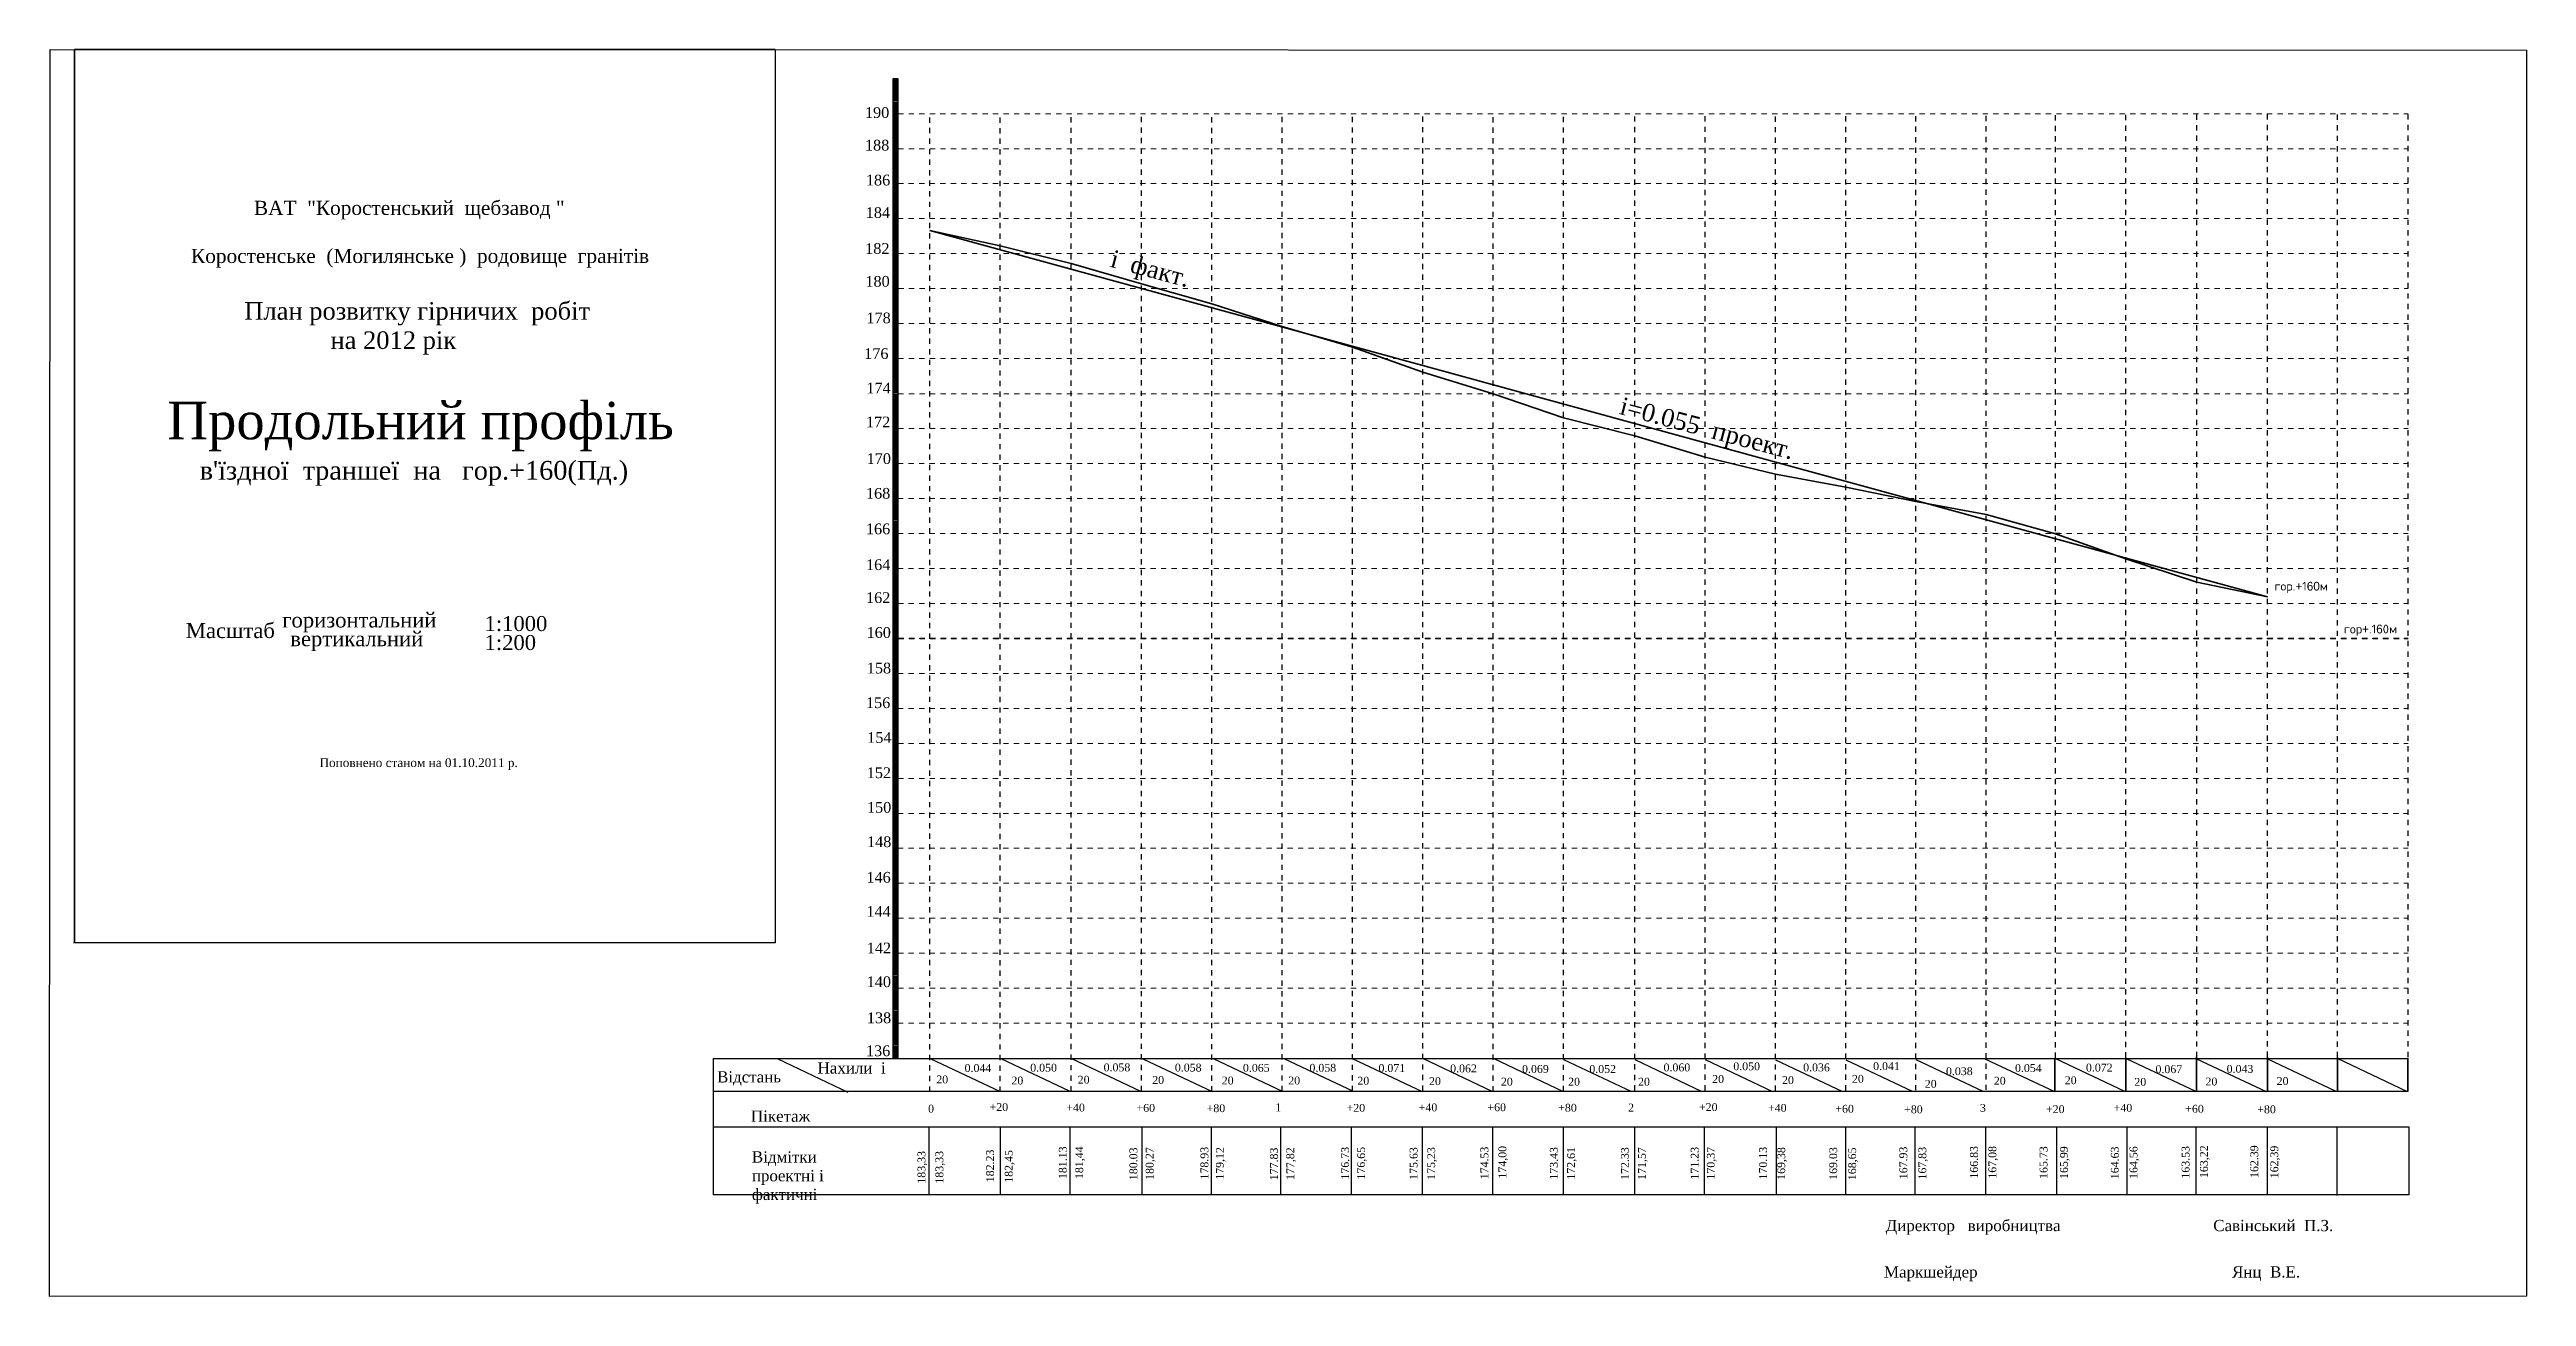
# Model space of a CAD drawing. Header units: millimetres. Extents: x -350 to 1691, y 600 to 2712.
# Drawn here: x -348 to 358, y 609 to 964 of the extents above; entities that cross this region are included whole.
import ezdxf

# ---------------------------------------------------------------- set-up
doc = ezdxf.new("R2010")
doc.units = ezdxf.units.MM
doc.linetypes.add('AHIDDEN2', pattern=[3, 1.5, -1.5])
for name, color, linetype in [('Зарам.оф.', 7, 'Continuous'), ('ЗАРАМОЧНОЕ ОФ.', 7, 'Continuous'), ('Окантовка року', 7, 'Continuous'), ('оформлення', 7, 'Continuous'), ('уклон факт', 7, 'Continuous')]:
    doc.layers.add(name, color=color, linetype=linetype)
doc.styles.add('grad', font='grad.shx')

msp = doc.modelspace()

# ---------------------------------------------------------------- hatches: boundary and pattern name
at = {"layer": 'оформлення'}
for color, points in [(1, [(-107.44, 952.37), (-105.96, 952.37), (-105.96, 955.95), (-107.44, 955.95)]), (1, [(-107.44, 949.58), (-105.96, 949.58), (-105.96, 953.16), (-107.44, 953.16)]), (1, [(-107.45, 945.98), (-105.97, 945.98), (-105.97, 949.56), (-107.45, 949.56)]), (7, [(-107.45, 942.41), (-105.97, 942.41), (-105.97, 945.99), (-107.45, 945.99)]), (7, [(-107.46, 936.03), (-105.97, 936.03), (-105.97, 939.61), (-107.46, 939.61)]), (7, [(-107.45, 939.62), (-105.97, 939.62), (-105.97, 943.2), (-107.45, 943.2)]), (1, [(-107.44, 932.45), (-105.96, 932.45), (-105.96, 936.03), (-107.44, 936.03)]), (1, [(-107.44, 929.66), (-105.96, 929.66), (-105.96, 933.24), (-107.44, 933.24)]), (1, [(-107.45, 926.07), (-105.97, 926.07), (-105.97, 929.65), (-107.45, 929.65)]), (7, [(-107.45, 922.48), (-105.97, 922.48), (-105.97, 926.06), (-107.45, 926.06)]), (7, [(-107.46, 916.09), (-105.98, 916.09), (-105.98, 919.67), (-107.46, 919.67)]), (7, [(-107.45, 919.69), (-105.97, 919.69), (-105.97, 923.27), (-107.45, 923.27)]), (1, [(-107.46, 912.52), (-105.97, 912.52), (-105.97, 916.1), (-107.46, 916.1)]), (1, [(-107.45, 909.73), (-105.97, 909.73), (-105.97, 913.31), (-107.45, 913.31)]), (1, [(-107.46, 906.13), (-105.98, 906.13), (-105.98, 909.71), (-107.46, 909.71)]), (7, [(-107.44, 902.55), (-105.95, 902.55), (-105.95, 906.13), (-107.44, 906.13)]), (7, [(-107.44, 899.77), (-105.95, 899.77), (-105.95, 903.35), (-107.44, 903.35)]), (7, [(-107.44, 896.17), (-105.96, 896.17), (-105.96, 899.75), (-107.44, 899.75)]), (1, [(-107.44, 892.6), (-105.95, 892.6), (-105.95, 896.18), (-107.44, 896.18)]), (1, [(-107.44, 889.81), (-105.95, 889.81), (-105.95, 893.39), (-107.44, 893.39)]), (1, [(-107.44, 886.21), (-105.96, 886.21), (-105.96, 889.79), (-107.44, 889.79)]), (7, [(-107.44, 882.64), (-105.96, 882.64), (-105.96, 886.22), (-107.44, 886.22)]), (7, [(-107.44, 879.85), (-105.96, 879.85), (-105.96, 883.43), (-107.44, 883.43)]), (7, [(-107.45, 876.25), (-105.97, 876.25), (-105.97, 879.83), (-107.45, 879.83)]), (1, [(-107.44, 872.68), (-105.96, 872.68), (-105.96, 876.26), (-107.44, 876.26)]), (1, [(-107.45, 866.3), (-105.96, 866.3), (-105.96, 869.88), (-107.45, 869.88)]), (1, [(-107.44, 869.89), (-105.96, 869.89), (-105.96, 873.47), (-107.44, 873.47)]), (7, [(-107.45, 862.71), (-105.96, 862.71), (-105.96, 866.29), (-107.45, 866.29)]), (7, [(-107.44, 859.92), (-105.96, 859.92), (-105.96, 863.5), (-107.44, 863.5)]), (1, [(-107.46, 852.75), (-105.97, 852.75), (-105.97, 856.33), (-107.46, 856.33)]), (7, [(-107.45, 856.32), (-105.97, 856.32), (-105.97, 859.9), (-107.45, 859.9)]), (1, [(-107.46, 849.96), (-105.97, 849.96), (-105.97, 853.54), (-107.46, 853.54)]), (1, [(-107.46, 846.36), (-105.98, 846.36), (-105.98, 849.94), (-107.46, 849.94)]), (7, [(-107.44, 842.78), (-105.95, 842.78), (-105.95, 846.36), (-107.44, 846.36)]), (7, [(-107.44, 839.99), (-105.95, 839.99), (-105.95, 843.57), (-107.44, 843.57)]), (7, [(-107.44, 836.4), (-105.96, 836.4), (-105.96, 839.98), (-107.44, 839.98)]), (1, [(-107.44, 832.82), (-105.95, 832.82), (-105.95, 836.4), (-107.44, 836.4)]), (1, [(-107.44, 830.04), (-105.95, 830.04), (-105.95, 833.62), (-107.44, 833.62)]), (1, [(-107.44, 826.44), (-105.96, 826.44), (-105.96, 830.02), (-107.44, 830.02)]), (7, [(-107.44, 822.87), (-105.96, 822.87), (-105.96, 826.45), (-107.44, 826.45)]), (7, [(-107.45, 816.48), (-105.97, 816.48), (-105.97, 820.06), (-107.45, 820.06)]), (7, [(-107.44, 820.08), (-105.96, 820.08), (-105.96, 823.66), (-107.44, 823.66)]), (1, [(-107.44, 812.91), (-105.96, 812.91), (-105.96, 816.49), (-107.44, 816.49)]), (1, [(-107.44, 810.12), (-105.96, 810.12), (-105.96, 813.7), (-107.44, 813.7)]), (1, [(-107.45, 806.53), (-105.96, 806.53), (-105.96, 810.11), (-107.45, 810.11)]), (7, [(-107.45, 802.93), (-105.96, 802.93), (-105.96, 806.52), (-107.45, 806.52)]), (7, [(-107.45, 800.15), (-105.96, 800.15), (-105.96, 803.73), (-107.45, 803.73)]), (7, [(-107.45, 796.55), (-105.97, 796.55), (-105.97, 800.13), (-107.45, 800.13)]), (1, [(-107.44, 792.97), (-105.96, 792.97), (-105.96, 796.55), (-107.44, 796.55)]), (1, [(-107.44, 790.18), (-105.96, 790.18), (-105.96, 793.76), (-107.44, 793.76)]), (1, [(-107.45, 786.58), (-105.97, 786.58), (-105.97, 790.16), (-107.45, 790.16)]), (7, [(-107.43, 783), (-105.94, 783), (-105.94, 786.58), (-107.43, 786.58)]), (7, [(-107.42, 780.21), (-105.94, 780.21), (-105.94, 783.8), (-107.42, 783.8)]), (7, [(-107.43, 776.62), (-105.95, 776.62), (-105.95, 780.2), (-107.43, 780.2)]), (1, [(-107.43, 773.05), (-105.94, 773.05), (-105.94, 776.63), (-107.43, 776.63)]), (1, [(-107.43, 766.66), (-105.95, 766.66), (-105.95, 770.24), (-107.43, 770.24)]), (1, [(-107.42, 770.26), (-105.94, 770.26), (-105.94, 773.84), (-107.42, 773.84)]), (7, [(-107.43, 763.09), (-105.95, 763.09), (-105.95, 766.67), (-107.43, 766.67)]), (7, [(-107.43, 760.3), (-105.95, 760.3), (-105.95, 763.88), (-107.43, 763.88)]), (7, [(-107.44, 756.7), (-105.96, 756.7), (-105.96, 760.28), (-107.44, 760.28)]), (1, [(-107.43, 753.13), (-105.95, 753.13), (-105.95, 756.71), (-107.43, 756.71)]), (1, [(-107.44, 746.75), (-105.95, 746.75), (-105.95, 750.33), (-107.44, 750.33)]), (1, [(-107.43, 750.34), (-105.95, 750.34), (-105.95, 753.92), (-107.43, 753.92)]), (7, [(-107.43, 743.16), (-105.95, 743.16), (-105.95, 746.74), (-107.43, 746.74)]), (7, [(-107.43, 740.37), (-105.95, 740.37), (-105.95, 743.95), (-107.43, 743.95)]), (1, [(-107.45, 733.18), (-105.96, 733.18), (-105.96, 736.76), (-107.45, 736.76)]), (1, [(-107.45, 730.4), (-105.96, 730.4), (-105.96, 733.98), (-107.45, 733.98)]), (7, [(-107.44, 736.77), (-105.96, 736.77), (-105.96, 740.35), (-107.44, 740.35)]), (1, [(-107.45, 726.8), (-105.97, 726.8), (-105.97, 730.38), (-107.45, 730.38)]), (7, [(-107.43, 723.22), (-105.94, 723.22), (-105.94, 726.8), (-107.43, 726.8)]), (7, [(-107.43, 720.43), (-105.94, 720.43), (-105.94, 724.01), (-107.43, 724.01)]), (7, [(-107.43, 716.84), (-105.95, 716.84), (-105.95, 720.42), (-107.43, 720.42)]), (1, [(-107.43, 713.26), (-105.94, 713.26), (-105.94, 716.84), (-107.43, 716.84)]), (1, [(-107.43, 710.48), (-105.94, 710.48), (-105.94, 714.06), (-107.43, 714.06)]), (1, [(-107.43, 706.88), (-105.95, 706.88), (-105.95, 710.46), (-107.43, 710.46)]), (7, [(-107.43, 703.3), (-105.95, 703.3), (-105.95, 706.88), (-107.43, 706.88)]), (7, [(-107.44, 696.92), (-105.96, 696.92), (-105.96, 700.5), (-107.44, 700.5)]), (7, [(-107.43, 700.52), (-105.95, 700.52), (-105.95, 704.1), (-107.43, 704.1)]), (1, [(-107.43, 693.35), (-105.95, 693.35), (-105.95, 696.93), (-107.43, 696.93)]), (1, [(-107.43, 690.56), (-105.95, 690.56), (-105.95, 694.14), (-107.43, 694.14)]), (1, [(-107.44, 686.96), (-105.95, 686.96), (-105.95, 690.54), (-107.44, 690.54)]), (7, [(-107.44, 683.37), (-105.95, 683.37), (-105.95, 686.95), (-107.44, 686.95)]), (7, [(-107.44, 680.59), (-105.95, 680.59), (-105.95, 684.17), (-107.44, 684.17)]), (7, [(-107.44, 676.99), (-105.96, 676.99), (-105.96, 680.57), (-107.44, 680.57)])]:
    msp.add_hatch(color=color, dxfattribs=at).paths.add_polyline_path(points)

# ---------------------------------------------------------------- linework, layer by layer
at = {"layer": 'Зарам.оф.', "color": 7, "linetype": 'Continuous', "lineweight": 35}
msp.add_line((-141.04, 964.27), (-340.62, 964.27), dxfattribs=at)
at = {"layer": 'Зарам.оф.', "color": 7}
msp.add_lwpolyline([(-141.04, 964.27), (-141.04, 709.81), (-340.96, 709.77), (-340.96, 709.77), (-340.96, 709.77)], dxfattribs=at)
at = {"layer": 'Зарам.оф.', "color": 7, "linetype": 'Continuous', "lineweight": 35}
msp.add_lwpolyline([(-340.61, 709.79), (-340.61, 964.27)], dxfattribs=at)
at = {"layer": 'ЗАРАМОЧНОЕ ОФ.', "color": 1, "linetype": 'AHIDDEN2', "lineweight": 35}
msp.add_lwpolyline([(-105.81, 796.55), (324.26, 796.55)], dxfattribs=at)
at = {"layer": 'Окантовка року', "color": 7, "linetype": 'Continuous', "lineweight": 30}
for p, q in [((358, 964.11), (358, 609.19)), ((324.59, 657.14), (324.59, 657.28))]:
    msp.add_line(p, q, dxfattribs=at)
at = {"layer": 'оформлення', "color": 1, "linetype": 'Continuous', "lineweight": 35}
msp.add_line((-96.96, 912.74), (284.18, 808.42), dxfattribs=at)
at = {"layer": 'оформлення', "color": 2, "linetype": 'Continuous', "lineweight": 35}
for p, q in [((163.8, 836.36), (163.45, 836.36)), ((223.37, 826.37), (225.01, 826.37)), ((3.36, 807.33), (3.57, 807.33)), ((3.36, 806.49), (3.36, 807.33))]:
    msp.add_line(p, q, dxfattribs=at)
at = {"layer": 'оформлення', "color": 7, "linetype": 'Continuous', "lineweight": 35}
for p, q in [((243.84, 677.19), (243.84, 667.48)), ((264.02, 677.35), (264.02, 667.63)), ((284.22, 677.23), (284.22, 667.51)), ((304.18, 677.18), (304.18, 667.47)), ((324.24, 677.08), (324.24, 667.43))]:
    msp.add_line(p, q, dxfattribs=at)
at = {"layer": 'оформлення', "color": 7, "linetype": 'Continuous', "lineweight": 30}
msp.add_lwpolyline([(358, 609.19), (-347.74, 609.09), (-347.59, 964.25), (358, 964.11)], dxfattribs=at)
at = {"layer": 'оформлення', "color": 7}
msp.add_lwpolyline([(-107.47, 676.95), (-105.91, 676.95), (-105.94, 955.97), (-107.47, 955.97)], close=True, dxfattribs=at)
msp.add_lwpolyline([(-105.95, 676.95), (-105.95, 955.93)], dxfattribs=at)
at = {"layer": 'оформлення', "color": 7, "linetype": 'AHIDDEN2', "lineweight": 20}
for points in [[(-105.94, 945.99), (324.26, 945.99)], [(-105.93, 936.03), (324.26, 936.03)], [(-105.96, 926.07), (324.26, 926.07)], [(-105.98, 916.12), (324.26, 916.12)], [(-105.9, 906.15), (324.26, 906.15)], [(-105.87, 896.17), (324.26, 896.17)], [(-105.93, 886.23), (324.26, 886.23)], [(-105.92, 876.27), (324.26, 876.27)], [(-105.88, 866.23), (324.26, 866.23)], [(-105.92, 856.34), (324.26, 856.34)], [(-106, 846.33), (324.26, 846.33)], [(-105.99, 836.37), (324.26, 836.37)], [(-106.02, 826.41), (324.26, 826.41)], [(-106.05, 816.45), (324.26, 816.45)], [(-105.96, 806.49), (324.26, 806.49)], [(-105.93, 796.51), (324.26, 796.51)], [(-105.99, 786.57), (324.26, 786.57)], [(-105.98, 776.61), (324.26, 776.61)], [(-105.97, 766.62), (324.26, 766.62)], [(-105.96, 756.66), (324.26, 756.66)], [(-105.99, 746.7), (324.26, 746.7)], [(-106.01, 736.74), (324.26, 736.74)], [(-105.93, 726.78), (324.26, 726.78)], [(-105.9, 716.8), (324.26, 716.8)], [(-105.96, 706.86), (324.26, 706.86)], [(-105.95, 696.9), (324.26, 696.9)], [(-105.99, 686.96), (324.26, 686.96)]]:
    msp.add_lwpolyline(points, dxfattribs=at)
at = {"layer": 'оформлення', "color": 7, "linetype": 'AHIDDEN2', "lineweight": 25}
for points in [[(-56.64, 667.51), (-56.64, 945.71)], [(-36.58, 667.59), (-36.58, 945.88)], [(3.51, 667.57), (3.51, 945.86)], [(23.49, 667.61), (23.49, 945.81)], [(43.55, 667.69), (43.55, 945.98)], [(63.58, 667.52), (63.58, 945.72)], [(83.64, 667.6), (83.64, 945.9)], [(103.91, 667.73), (103.91, 945.92)], [(123.97, 667.8), (123.97, 946.1)], [(143.99, 667.7), (143.99, 945.9)], [(164.05, 667.78), (164.05, 946.08)], [(184.04, 667.82), (184.04, 946.02)], [(204.1, 667.9), (204.1, 946.2)], [(223.79, 677.05), (223.79, 945.87)], [(243.85, 677.13), (243.85, 946.1)], [(264.11, 677.25), (264.11, 946)], [(284.18, 677.33), (284.18, 946.24)], [(304.2, 677.23), (304.2, 945.91)], [(324.26, 677.31), (324.26, 946.01)], [(-96.97, 667.43), (-96.97, 945.5)], [(-76.9, 667.39), (-76.9, 945.68)], [(-16.56, 667.49), (-16.56, 945.69)]]:
    msp.add_lwpolyline(points, dxfattribs=at)
at = {"layer": 'оформлення', "color": 7, "linetype": 'Continuous', "lineweight": 35}
for points in [[(-96.96, 912.74), (-76.9, 908.35), (-56.64, 903.32), (-36.58, 897.51), (-16.55, 891.87), (3.51, 885.36), (23.49, 879.51), (43.55, 872.39), (63.58, 866.23), (83.64, 859.41), (103.91, 854.23), (123.97, 848.19), (143.99, 843.28), (164.05, 839.63), (184.04, 835.56), (204.1, 831.81), (223.78, 826.32), (243.85, 819.23), (264.11, 812.58), (284.18, 808.42)], [(223.63, 667.43), (223.59, 676.86)]]:
    msp.add_lwpolyline(points, dxfattribs=at)
at = {"layer": 'оформлення', "color": 7, "linetype": 'Continuous', "lineweight": 25}
for points in [[(-158.69, 676.86), (-158.69, 638)], [(-158.69, 676.86), (324.24, 676.86)], [(-140.21, 676.74), (-120.3, 667.31)], [(-96.83, 676.86), (-76.92, 667.43)], [(-76.66, 676.86), (-57.06, 667.57)], [(-56.52, 676.86), (-36.9, 667.56)], [(-36.26, 676.82), (-16.44, 667.43)], [(-16.17, 676.86), (3.51, 667.53)], [(3.97, 676.86), (23.67, 667.52)], [(23.45, 676.88), (43.36, 667.45)], [(43.66, 676.86), (63.22, 667.59)], [(63.8, 676.86), (83.38, 667.58)], [(83.64, 676.58), (102.98, 667.43)], [(103.91, 676.54), (123, 667.5)], [(123.97, 676.58), (143.16, 667.49)], [(143.99, 676.47), (163.08, 667.43)], [(164.05, 676.52), (182.99, 667.55)], [(184.04, 676.59), (203.15, 667.54)], [(203.72, 676.82), (223.55, 667.43)], [(223.82, 676.86), (243.5, 667.54)], [(243.96, 676.86), (263.66, 667.53)], [(264.02, 676.82), (283.81, 667.44)], [(284.22, 676.81), (303.67, 667.59)], [(304.25, 676.86), (323.84, 667.58)], [(324.24, 667.43), (-158.64, 667.43)], [(324.59, 657.28), (-158.72, 657.28)], [(-97.12, 638.06), (-97.12, 657.28)], [(-76.78, 638.06), (-76.78, 657.27)], [(-56.97, 638.01), (-56.97, 657.27)], [(-36.44, 638.02), (-36.44, 657.28)], [(-16.65, 638.14), (-16.65, 657.28)], [(3.13, 638.02), (3.13, 657.28)], [(23.21, 638.06), (23.21, 657.29)], [(43.44, 638.07), (43.44, 657.28)], [(63.48, 638), (63.48, 657.29)], [(83.61, 638), (83.61, 657.22)], [(103.95, 638), (103.95, 657.21)], [(123.76, 637.95), (123.76, 657.22)], [(144.28, 637.96), (144.28, 657.23)], [(164.07, 638.08), (164.07, 657.22)], [(183.86, 637.96), (183.86, 657.22)], [(203.94, 638), (203.94, 657.23)], [(224.17, 638.01), (224.17, 657.22)], [(244.2, 637.94), (244.2, 657.23)], [(263.92, 637.91), (263.92, 657.13)], [(284.25, 637.91), (284.25, 657.12)], [(304.07, 637.86), (304.07, 657.13)], [(324.59, 638.01), (324.59, 657.14)], [(324.59, 638.01), (-158.66, 638.01)]]:
    msp.add_lwpolyline(points, dxfattribs=at)

# ---------------------------------------------------------------- texts
at = {"layer": 'ЗАРАМОЧНОЕ ОФ.', "color": 7, "linetype": 'Continuous', "char_height": 4.0163, "attachment_point": 1}
for s, insert, width in [('{\\fTimes New Roman|b0|i0|c204|p18;ВАТ  "Коростенський  щебзавод "                  }', (-289.5, 921.18), 90.2948), ('{\\fTimes New Roman|b0|i0|c204|p18;   Коростенське  (Могилянське )  родовище  гранітів}', (-311.97, 907.49), 137.7177)]:
    msp.add_mtext(s, dxfattribs=dict(at, insert=insert, width=width))
at = {"layer": 'ЗАРАМОЧНОЕ ОФ.', "color": 1, "linetype": 'Continuous', "insert": (-320.57, 892.32), "char_height": 5, "width": 160, "attachment_point": 1}
msp.add_mtext('{\\fTimes New Roman|b0|i0|c204|p18;               План розвитку гірничих  робіт\\P            \\fTimes New Roman|b0|i0|c0|p18;                \\fTimes New Roman|b0|i0|c204|p18;на 20\\fTimes New Roman|b0|i0|c0|p18;12\\fTimes New Roman|b0|i0|c204|p18; рік}', dxfattribs=at)
at = {"layer": 'оформлення', "attachment_point": 1, "style": 'grad'}
for s, insert, char_height, width in [('{\\fTimes New Roman|b0|i0|c0|p18;190}', (-115.41, 947.84), 3.0585, 6.2117), ('{\\fTimes New Roman|b0|i0|c204|p18;1\\fTimes New Roman|b0|i0|c0|p18;88}', (-115.41, 938.56), 3.0585, 6.3004), ('{\\fTimes New Roman|b0|i0|c204|p18;1\\fTimes New Roman|b0|i0|c0|p18;86}', (-115.14, 928.62), 3.0585, 8.5763), ('{\\fTimes New Roman|b0|i0|c204|p18;184}', (-115.19, 919.36), 3.0585, 6.662), ('{\\fTimes New Roman|b0|i0|c204|p18;182}', (-115.34, 909.13), 3.0585, 6.662), ('{\\fTimes New Roman|b0|i0|c204|p18;180}', (-115.29, 899.77), 3.0585, 6.662), ('{\\fTimes New Roman|b0|i0|c204|p18;178}', (-115, 889.35), 3.0585, 6.662), ('{\\fTimes New Roman|b0|i0|c204|p18;176}', (-115.63, 879.2), 3.0585, 6.662), ('{\\fTimes New Roman|b0|i0|c204|p18;174}', (-115.01, 869.39), 3.0585, 6.662), ('{\\fTimes New Roman|b0|i0|c204|p18;Продольний проф\\fTimes New Roman|b0|i0|c0|p18;i\\fTimes New Roman|b0|i0|c204|p18;ль }', (-314.19, 863.93), 10.66746, 178.7031), ('{\\fTimes New Roman|b0|i0|c204|p18;172}', (-115.12, 859.71), 3.0585, 6.662), ("{\\fTimes New Roman|b0|i0|c204|p18; в\\fTimes New Roman|b0|i0|c0|p18;'\\fTimes New Roman|b0|i0|c204|p18;їздної\\fTimes New Roman|b0|i0|c0|p18;  \\fTimes New Roman|b0|i0|c204|p18;траншеї \\fTimes New Roman|b0|i0|c0|p18; \\fTimes New Roman|b0|i0|c204|p18;на   гор.+160(Пд.) \\P\\fTimes New Roman|b0|i0|c0|p18;  }", (-306.98, 847.08), 5.33373, 140.6315), ('{\\fTimes New Roman|b0|i0|c204|p18;170}', (-114.93, 849.27), 3.0585, 6.662), ('{\\fTimes New Roman|b0|i0|c204|p18;168}', (-115.13, 839.39), 3.0585, 6.662), ('{\\fTimes New Roman|b0|i0|c204|p18;166}', (-115.14, 829.26), 3.0585, 6.662), ('{\\fTimes New Roman|b0|i0|c204|p18;164}', (-115.11, 819.06), 3.0585, 6.662), ('{\\fTimes New Roman|b0|i0|c204|p18;162}', (-115.11, 809.68), 3.0585, 6.662), ('{\\fTimes New Roman|b0|i0|c204|p18;Масштаб}', (-308.91, 800.9), 4.267, 160.679), ('{\\fTimes New Roman|b0|i0|c204|p18;горизонтальний}', (-281.44, 803.91), 4.267, 43.1971), ('{\\fTimes New Roman|b0|i0|c204|p18;вертикальний}', (-279.15, 798.57), 4.267, 160.679), ('{\\fTimes New Roman|b0|i0|c204|p18;1\\fTimes New Roman|b0|i0|c0|p18;:1000}', (-223.81, 802.9), 4.267, 18.9504), ('{\\fTimes New Roman|b0|i0|c204|p18;1\\fTimes New Roman|b0|i0|c0|p18;:200}', (-223.8, 797.49), 4.267, 15.3917), ('{\\fTimes New Roman|b0|i0|c204|p18;160}', (-114.95, 799.74), 3.0585, 6.662), ('{\\fTimes New Roman|b0|i0|c204|p18;158}', (-114.89, 789.62), 3.0585, 6.662), ('{\\fTimes New Roman|b0|i0|c204|p18;156}', (-115.11, 779.74), 3.0585, 6.662), ('{\\fTimes New Roman|b0|i0|c204|p18;154}', (-114.77, 769.85), 3.0585, 6.662), ('{\\fTimes New Roman|b0|i0|c204|p18;152}', (-114.9, 759.79), 3.0585, 6.662), ('{\\fTimes New Roman|b0|i0|c204|p18;150}', (-114.84, 749.94), 3.0585, 6.662), ('{\\fTimes New Roman|b0|i0|c204|p18;148}', (-114.83, 740.14), 3.0585, 6.662), ('{\\fTimes New Roman|b0|i0|c204|p18;146}', (-114.99, 730.02), 3.0585, 6.662), ('{\\fTimes New Roman|b0|i0|c204|p18;144}', (-114.99, 720.29), 3.0585, 6.662), ('{\\fTimes New Roman|b0|i0|c204|p18;142}', (-114.9, 709.87), 3.0585, 6.662), ('{\\fTimes New Roman|b0|i0|c204|p18;140}', (-114.92, 700.26), 3.0585, 6.662), ('{\\fTimes New Roman|b0|i0|c204|p18;138}', (-114.86, 689.99), 3.0585, 6.662), ('{\\fTimes New Roman|b0|i0|c204|p18;136}', (-115.12, 680.59), 3.0585, 8.5763), ('{\\fTimes New Roman|b0|i0|c204|p18;Нахили  і}', (-128.91, 675.78), 3.2002, 25.5362), ('{\\fTimes New Roman|b0|i0|c0|p18;20}', (-73.67, 671.72), 2.2402, 3.6464), ('{\\fTimes New Roman|b0|i0|c0|p18;0.\\fTimes New Roman|b0|i0|c204|p18;038}', (192.6, 674.38), 2.2402, 10.8194), ('{\\fTimes New Roman|b0|i0|c0|p18;0}', (-97.42, 663.7), 2.2402, 1.8995), ('{\\fTimes New Roman|b0|i0|c204|p18;+20}', (-79.91, 664.15), 2.2402, 5.0454), ('{\\fTimes New Roman|b0|i0|c204|p18;Пікетаж}', (-147.91, 662.05), 3.2002, 17.3731), ('{\\fTimes New Roman|b0|i0|c204|p18;Відмітки  \\C1;проектні\\C7; і фактичні}', (-147.63, 650.43), 3.2002, 38.1387)]:
    msp.add_mtext(s, dxfattribs=dict(at, insert=insert, char_height=char_height, width=width))
at = {"layer": 'оформлення', "color": 7, "linetype": 'Continuous', "insert": (-270.83, 762.39), "char_height": 2.5, "width": 56.2987, "attachment_point": 1}
msp.add_mtext('{\\fTimes New Roman|b0|i0|c204|p18;Поповнено станом на 01.10.20\\fTimes New Roman|b0|i0|c0|p18;11\\fTimes New Roman|b0|i0|c204|p18; р.}', dxfattribs=at)
at = {"layer": 'оформлення', "color": 7, "attachment_point": 1, "style": 'grad'}
for s, insert, char_height, width in [('{\\fTimes New Roman|b0|i0|c204|p18;Відстань}', (-157.55, 673.24), 3.2002, 29.8174), ('{\\fTimes New Roman|b0|i0|c0|p18;20}', (-95.09, 672.03), 2.2402, 3.6464), ('{\\fTimes New Roman|b0|i0|c0|p18;0.\\fTimes New Roman|b0|i0|c204|p18;044}', (-87.02, 675.28), 2.2402, 10.8194), ('{\\fTimes New Roman|b0|i0|c0|p18;0.\\fTimes New Roman|b0|i0|c204|p18;050}', (-68.32, 675.37), 2.2402, 10.8194), ('{\\fTimes New Roman|b0|i0|c0|p18;20}', (-54.79, 671.95), 2.2402, 3.6464), ('{\\fTimes New Roman|b0|i0|c0|p18;0.\\fTimes New Roman|b0|i0|c204|p18;0\\fTimes New Roman|b0|i0|c0|p18;58}', (-47.41, 675.46), 2.24017, 10.8194), ('{\\fTimes New Roman|b0|i0|c0|p18;20}', (-33.56, 671.87), 2.2402, 3.6464), ('{\\fTimes New Roman|b0|i0|c0|p18;0.\\fTimes New Roman|b0|i0|c204|p18;058}', (-27.11, 675.4), 2.2402, 10.8194), ('{\\fTimes New Roman|b0|i0|c0|p18;20}', (-13.75, 671.71), 2.2402, 3.6464), ('{\\fTimes New Roman|b0|i0|c0|p18;0.\\fTimes New Roman|b0|i0|c204|p18;065}', (-7.72, 675.33), 2.2402, 10.8194), ('{\\fTimes New Roman|b0|i0|c0|p18;20}', (5.21, 671.72), 2.2402, 3.6464), ('{\\fTimes New Roman|b0|i0|c0|p18;0.\\fTimes New Roman|b0|i0|c204|p18;058}', (11.24, 675.34), 2.2402, 10.8194), ('{\\fTimes New Roman|b0|i0|c0|p18;20}', (24.89, 671.66), 2.2402, 3.6464), ('{\\fTimes New Roman|b0|i0|c0|p18;0.\\fTimes New Roman|b0|i0|c204|p18;071}', (30.91, 675.28), 2.2402, 10.8194), ('{\\fTimes New Roman|b0|i0|c0|p18;20}', (45.31, 671.54), 2.2402, 3.6464), ('{\\fTimes New Roman|b0|i0|c0|p18;0.\\fTimes New Roman|b0|i0|c204|p18;062}', (51.33, 675.16), 2.2402, 10.8194), ('{\\fTimes New Roman|b0|i0|c0|p18;20}', (65.79, 671.39), 2.2402, 3.6464), ('{\\fTimes New Roman|b0|i0|c0|p18;0.\\fTimes New Roman|b0|i0|c204|p18;069}', (71.82, 675.01), 2.2402, 10.8194), ('{\\fTimes New Roman|b0|i0|c0|p18;20}', (84.95, 671.38), 2.2402, 3.6464), ('{\\fTimes New Roman|b0|i0|c0|p18;0.\\fTimes New Roman|b0|i0|c204|p18;0\\fTimes New Roman|b0|i0|c0|p18;5\\fTimes New Roman|b0|i0|c204|p18;2}', (90.98, 675), 2.24017, 10.8194), ('{\\fTimes New Roman|b0|i0|c0|p18;20}', (104.86, 671.37), 2.2402, 3.6464), ('{\\fTimes New Roman|b0|i0|c0|p18;0.\\fTimes New Roman|b0|i0|c204|p18;060}', (112.13, 675.45), 2.2402, 10.8194), ('{\\fTimes New Roman|b0|i0|c0|p18;20}', (125.99, 672.15), 2.2402, 3.6464), ('{\\fTimes New Roman|b0|i0|c0|p18;0.\\fTimes New Roman|b0|i0|c204|p18;050}', (132.01, 675.77), 2.2402, 10.8194), ('{\\fTimes New Roman|b0|i0|c0|p18;20}', (145.88, 671.84), 2.2402, 3.6464), ('{\\fTimes New Roman|b0|i0|c0|p18;0.\\fTimes New Roman|b0|i0|c204|p18;036}', (151.91, 675.45), 2.2402, 10.8194), ('{\\fTimes New Roman|b0|i0|c0|p18;20}', (165.82, 672.2), 2.2402, 3.6464), ('{\\fTimes New Roman|b0|i0|c0|p18;0.\\fTimes New Roman|b0|i0|c204|p18;041}', (171.85, 675.82), 2.2402, 10.8194), ('{\\fTimes New Roman|b0|i0|c0|p18;20}', (186.57, 670.77), 2.2402, 3.6464), ('{\\fTimes New Roman|b0|i0|c0|p18;20}', (206.24, 671.65), 2.2402, 3.6464), ('{\\fTimes New Roman|b0|i0|c0|p18;0.\\fTimes New Roman|b0|i0|c204|p18;0\\fTimes New Roman|b0|i0|c0|p18;5\\fTimes New Roman|b0|i0|c204|p18;4}', (212.27, 675.27), 2.24017, 10.8194), ('{\\fTimes New Roman|b0|i0|c0|p18;20}', (226.45, 671.78), 2.2402, 3.6464), ('{\\fTimes New Roman|b0|i0|c0|p18;0.\\fTimes New Roman|b0|i0|c204|p18;072}', (232.48, 675.4), 2.2402, 10.8194), ('{\\fTimes New Roman|b0|i0|c0|p18;20}', (246.28, 671.33), 2.2402, 3.6464), ('{\\fTimes New Roman|b0|i0|c0|p18;0.\\fTimes New Roman|b0|i0|c204|p18;067}', (252.3, 674.95), 2.2402, 10.8194), ('{\\fTimes New Roman|b0|i0|c0|p18;20}', (266.55, 671.42), 2.2402, 3.6464), ('{\\fTimes New Roman|b0|i0|c0|p18;0.\\fTimes New Roman|b0|i0|c204|p18;043}', (272.57, 675.03), 2.2402, 10.8194), ('{\\fTimes New Roman|b0|i0|c0|p18;20}', (286.82, 671.58), 2.2402, 3.6464), ('{\\fTimes New Roman|b0|i0|c204|p18;+40}', (-58.04, 664.02), 2.2402, 5.2224), ('{\\fTimes New Roman|b0|i0|c204|p18;+60}', (-38.04, 663.92), 2.2402, 5.7728), ('{\\fTimes New Roman|b0|i0|c204|p18;+80}', (-18.05, 663.83), 2.2402, 6.1265), ('{\\fTimes New Roman|b0|i0|c204|p18;1}', (1.49, 664.06), 2.2402, 3.8943), ('{\\fTimes New Roman|b0|i0|c204|p18;+20}', (21.82, 663.92), 2.2402, 5.8742), ('{\\fTimes New Roman|b0|i0|c204|p18;+40}', (42.37, 664.07), 2.2402, 5.1642), ('\\pt2.24017;{\\fTimes New Roman|b0|i0|c204|p18;+60}', (61.95, 664.1), 2.2402, 5.4063), ('{\\fTimes New Roman|b0|i0|c204|p18;+80}', (82.12, 663.96), 2.2402, 6.2754), ('{\\fTimes New Roman|b0|i0|c204|p18;2}', (102.03, 664.01), 2.2402, 3.8943), ('{\\fTimes New Roman|b0|i0|c204|p18;+20}', (122.22, 664.14), 2.2402, 5.1183), ('{\\fTimes New Roman|b0|i0|c204|p18;+40}', (141.9, 663.93), 2.2402, 5.0942), ('\\pt2.24017;{\\fTimes New Roman|b0|i0|c204|p18;+60}', (161.07, 663.67), 2.2402, 5.4063), ('{\\fTimes New Roman|b0|i0|c204|p18;+80}', (180.68, 663.51), 2.2402, 6.2754), ('{\\fTimes New Roman|b0|i0|c204|p18;3}', (202.27, 663.92), 2.2402, 9.4431), ('{\\fTimes New Roman|b0|i0|c204|p18;+20}', (221.1, 663.56), 2.2402, 5.1183), ('{\\fTimes New Roman|b0|i0|c204|p18;+40}', (240.38, 663.93), 2.2402, 5.0942), ('\\pt2.24017;{\\fTimes New Roman|b0|i0|c204|p18;+60}', (260.77, 663.67), 2.2402, 5.4063), ('{\\fTimes New Roman|b0|i0|c204|p18;+80}', (281.3, 663.51), 2.2402, 6.2754), ('{\\fTimes New Roman|b0|i0|c204|p18;Директор   виробництв\\fTimes New Roman|b0|i0|c0|p18;a\\fTimes New Roman|b0|i0|c204|p18;                                    Савінський  П.З.}', (175.42, 630.89), 3.20024, 149.2123), ('{\\fTimes New Roman|b0|i0|c204|p18;Маркшейдер                                                            Янц  В.Е.}', (174.93, 617.68), 3.20024, 129.0135)]:
    msp.add_mtext(s, dxfattribs=dict(at, insert=insert, char_height=char_height, width=width))
at = {"layer": 'оформлення', "char_height": 2.2402, "width": 9.4431, "attachment_point": 1, "rotation": 90, "style": 'grad'}
for s, insert in [('{\\fTimes New Roman|b0|i0|c0|p18;\\C1;1\\fTimes New Roman|b0|i0|c204|p18;83,33}', (-100.43, 641.22)), ('{\\fTimes New Roman|b0|i0|c0|p18;1\\fTimes New Roman|b0|i0|c204|p18;83,33}', (-95.34, 641.23)), ('{\\fTimes New Roman|b0|i0|c0|p18;\\C1;182.23}', (-80.88, 641.61)), ('\\pt2.23768;{\\fTimes New Roman|b0|i0|c0|p18;1\\fTimes New Roman|b0|i0|c204|p18;82,45}', (-75.55, 641.47)), ('{\\fTimes New Roman|b0|i0|c0|p18;\\C1;181.13}', (-60.16, 642.52)), ('{\\fTimes New Roman|b0|i0|c0|p18;1\\fTimes New Roman|b0|i0|c204|p18;81,44}', (-55.48, 642.53)), ('{\\fTimes New Roman|b0|i0|c0|p18;\\C1;180.03}', (-40.04, 642.22)), ('\\pt2.23768;{\\fTimes New Roman|b0|i0|c0|p18;1\\fTimes New Roman|b0|i0|c204|p18;80,27}', (-35.41, 642.29)), ('{\\fTimes New Roman|b0|i0|c0|p18;\\C1;178.93}', (-19.81, 642.4)), ('{\\fTimes New Roman|b0|i0|c0|p18;1\\fTimes New Roman|b0|i0|c204|p18;79,12}', (-15.4, 642.32)), ('{\\fTimes New Roman|b0|i0|c0|p18;\\C1;177.83}', (0, 642.18)), ('{\\fTimes New Roman|b0|i0|c0|p18;1\\fTimes New Roman|b0|i0|c204|p18;77,82}', (4.65, 642.26)), ('{\\fTimes New Roman|b0|i0|c0|p18;\\C1;176.73}', (20.28, 642.38)), ('{\\fTimes New Roman|b0|i0|c0|p18;1\\fTimes New Roman|b0|i0|c204|p18;76,65}', (24.84, 642.38)), ('{\\fTimes New Roman|b0|i0|c0|p18;\\C1;175.63}', (39.78, 642.31)), ('{\\fTimes New Roman|b0|i0|c0|p18;1\\fTimes New Roman|b0|i0|c204|p18;75,23}', (44.8, 642.31)), ('{\\fTimes New Roman|b0|i0|c0|p18;\\C1;174.53}', (59.96, 642.46)), ('{\\fTimes New Roman|b0|i0|c204|p18;174,00}', (65.09, 642.66)), ('{\\fTimes New Roman|b0|i0|c0|p18;\\C1;173.43}', (79.75, 642.35)), ('{\\fTimes New Roman|b0|i0|c0|p18;1\\fTimes New Roman|b0|i0|c204|p18;72,61}', (84.65, 642.35)), ('{\\fTimes New Roman|b0|i0|c0|p18;\\C1;172.33}', (100, 642.29)), ('{\\fTimes New Roman|b0|i0|c0|p18;1\\fTimes New Roman|b0|i0|c204|p18;71,57}', (104.85, 642.3)), ('{\\fTimes New Roman|b0|i0|c0|p18;\\C1;171.23}', (119.89, 642.38)), ('{\\fTimes New Roman|b0|i0|c0|p18;1\\fTimes New Roman|b0|i0|c204|p18;70,37}', (124.47, 642.38)), ('{\\fTimes New Roman|b0|i0|c0|p18;\\C1;170.13}', (139.36, 642.39)), ('{\\fTimes New Roman|b0|i0|c0|p18;1\\fTimes New Roman|b0|i0|c204|p18;69,38}', (144.54, 642.31)), ('{\\fTimes New Roman|b0|i0|c0|p18;\\C1;169.03}', (159.35, 642.31)), ('{\\fTimes New Roman|b0|i0|c0|p18;1\\fTimes New Roman|b0|i0|c204|p18;68,65}', (164.75, 642.22)), ('{\\fTimes New Roman|b0|i0|c0|p18;\\C1;167.93}', (179.33, 642.47)), ('{\\fTimes New Roman|b0|i0|c0|p18;1\\fTimes New Roman|b0|i0|c204|p18;67,83}', (184.74, 642.39)), ('{\\fTimes New Roman|b0|i0|c0|p18;\\C1;166.83}', (199.47, 642.64)), ('{\\fTimes New Roman|b0|i0|c0|p18;1\\fTimes New Roman|b0|i0|c204|p18;67,08}', (204.7, 642.64)), ('{\\fTimes New Roman|b0|i0|c0|p18;\\C1;165.73}', (219.28, 642.56)), ('{\\fTimes New Roman|b0|i0|c0|p18;1\\fTimes New Roman|b0|i0|c204|p18;65,99}', (225.1, 642.56)), ('{\\fTimes New Roman|b0|i0|c0|p18;\\C1;164.63}', (239.59, 642.48)), ('{\\fTimes New Roman|b0|i0|c0|p18;1\\fTimes New Roman|b0|i0|c204|p18;64,56}', (244.91, 642.56)), ('{\\fTimes New Roman|b0|i0|c0|p18;\\C1;163.53}', (259.74, 642.65)), ('{\\fTimes New Roman|b0|i0|c0|p18;1\\fTimes New Roman|b0|i0|c204|p18;63,22}', (264.99, 642.82)), ('{\\fTimes New Roman|b0|i0|c0|p18;\\C1;162.39}', (279.33, 642.84)), ('{\\fTimes New Roman|b0|i0|c0|p18;1\\fTimes New Roman|b0|i0|c204|p18;62,39}', (285.03, 642.74))]:
    msp.add_mtext(s, dxfattribs=dict(at, insert=insert))
at = {"layer": 'уклон факт', "color": 7, "linetype": 'Continuous', "lineweight": 35, "char_height": 5, "attachment_point": 1}
for s, insert, width, rotation in [('{\\fTimes New Roman|b0|i0|c204|p18;і  факт.}', (-44.55, 907.29), 47.5182, 345.03055), ('{\\fTimes New Roman|b0|i0|c204|p18;\\C1;і\\fTimes New Roman|b0|i0|c0|p18;=0.055\\fTimes New Roman|b0|i0|c204|p18;  проект.}', (100.57, 865.35), 57.1462, 345.16786)]:
    msp.add_mtext(s, dxfattribs=dict(at, insert=insert, width=width, rotation=rotation))
at = {"layer": 'уклон факт', "color": 7, "linetype": 'Continuous', "lineweight": 35, "insert": (286.2, 812.66), "char_height": 2.5, "width": 22.849, "attachment_point": 1}
msp.add_mtext('{\\Ftxt.shx|c204;гор.}+{\\Ftxt.shx|c204;1}60{\\Ftxt.shx|c204;м}', dxfattribs=at)
at = {"layer": 'уклон факт', "color": 1, "linetype": 'Continuous', "lineweight": 35, "insert": (305.98, 800.45), "char_height": 2.5, "width": 19.9345, "attachment_point": 1}
msp.add_mtext('{\\Ftxt.shx|c204;гор}+{\\Ftxt.shx|c204;.1}6{\\Ftxt.shx|c204;0м}', dxfattribs=at)

doc.saveas('drawing.dxf')
